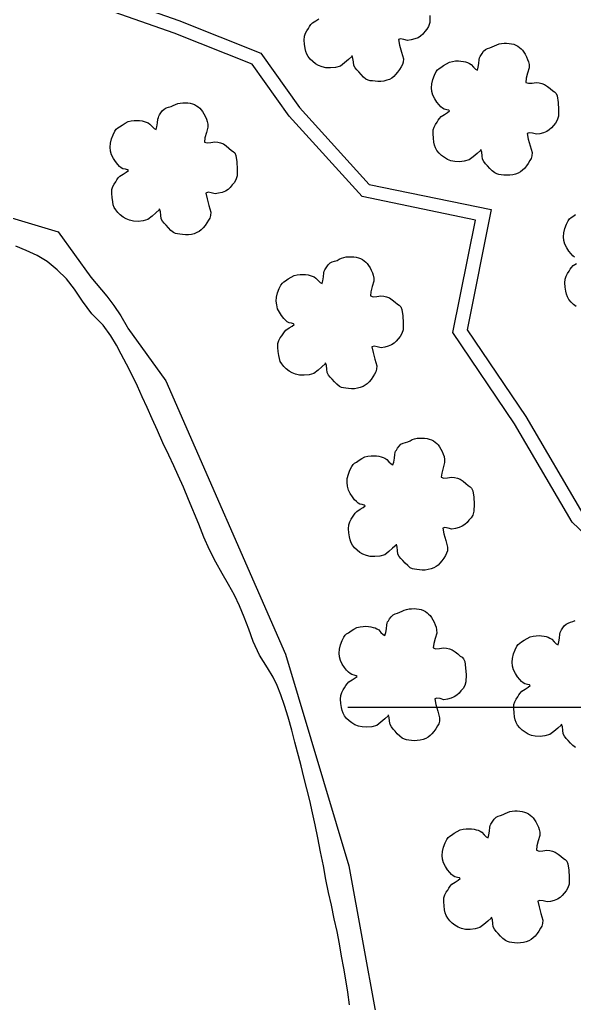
# Model space of a CAD drawing. Header units: millimetres. Extents: x 733975 to 738430, y 7821792 to 7824942.
# Drawn here: x 737269.8 to 737394.2, y 7823233.5 to 7823454.3 of the extents above; entities that cross this region are included whole.
import ezdxf

# ---------------------------------------------------------------- set-up
doc = ezdxf.new("R2010")
doc.units = ezdxf.units.MM
doc.linetypes.add('CONTINUO', pattern=[0])
for name, color, linetype in [('0114001021', 1, 'Continuous'), ('0114001021038', 5, 'Continuous'), ("CURSOS_D'AGUA", 174, 'Continuous'), ('MALHA', 8, 'Continuous'), ('MATO', 3, 'Continuous')]:
    doc.layers.add(name, color=color, linetype=linetype)

msp = doc.modelspace()

# ---------------------------------------------------------------- linework, layer by layer
at = {"layer": '0114001021', "ltscale": 80}
msp.add_lwpolyline([(736802.96, 7823592.25), (736846.1, 7823574.75), (736948.61, 7823490.27), (737105.1, 7823458.76), (737278.42, 7823406.66), (737285.74, 7823396.52), (737289.27, 7823392.26), (737290.88, 7823390.11), (737292.46, 7823387.84), (737293.88, 7823385.34), (737294.02, 7823385.05), (737302.56, 7823373.21), (737329.42, 7823311.86), (737343.58, 7823264.31), (737352.68, 7823214.62)], dxfattribs=at)
at = {"layer": '0114001021038'}
msp.add_lwpolyline([(737343.75, 7823233.13), (737343.38, 7823235.96), (737342.91, 7823238.72), (737342.45, 7823241.36), (737341.98, 7823244.07), (737341.51, 7823246.87), (737340.95, 7823249.64), (737340.34, 7823252.48), (737339.71, 7823255.5), (737339.07, 7823258.34), (737338.46, 7823261.29), (737337.9, 7823264.33), (737337.28, 7823267.46), (737336.68, 7823270.65), (737336.06, 7823273.52), (737335.44, 7823276.27), (737334.83, 7823278.98), (737334.18, 7823281.63), (737333.5, 7823284.24), (737332.88, 7823286.8), (737331.46, 7823292.08), (737330.78, 7823294.83), (737329.98, 7823297.69), (737329.14, 7823300.36), (737328.35, 7823302.75), (737327.54, 7823304.8), (737326.61, 7823306.7), (737325.32, 7823308.83), (737323.55, 7823311.65), (737322.17, 7823314.73), (737321.2, 7823317.47), (737320.14, 7823320.14), (737319.08, 7823322.74), (737317.94, 7823325.11), (737316.62, 7823327.53), (737315.2, 7823329.96), (737313.78, 7823332.52), (737312.33, 7823335.31), (737311.06, 7823338.15), (737309.93, 7823341.03), (737307.63, 7823346.59), (737306.47, 7823349.38), (737305.34, 7823351.98), (737304.37, 7823354.14), (737303.23, 7823356.52), (737301.89, 7823359.33), (737300.65, 7823362.07), (737299.45, 7823364.69), (737298.32, 7823367.22), (737297.22, 7823369.67), (737296.15, 7823372.01), (737295.03, 7823374.39), (737293.74, 7823376.97), (737292.5, 7823379.25), (737291.46, 7823381.26), (737290.21, 7823383.33), (737288.46, 7823385.7), (737285.92, 7823388.24), (737283.87, 7823391.1), (737282.04, 7823393.83), (737280.26, 7823396.12), (737278.16, 7823398.18), (737275.93, 7823400.02), (737273.68, 7823401.4), (737271.24, 7823402.52), (737268.92, 7823403.44)], dxfattribs=at)
at = {"layer": "CURSOS_D'AGUA", "color": 174, "linetype": 'Continuous'}
for points in [[(737264.39, 7823490.43), (737278.3, 7823463.71), (737305.47, 7823454.12), (737323.82, 7823446.78), (737332.53, 7823434.58), (737348.14, 7823417.33), (737375.54, 7823411.67), (737370.12, 7823384.72), (737383.31, 7823365.21), (737396.11, 7823343.35), (737420.84, 7823319.75), (737423.95, 7823340.59), (737431.12, 7823377.63), (737447.87, 7823438.67), (737467.3, 7823460.42), (737470.43, 7823473.18), (737472.98, 7823491.19), (737460.06, 7823506.55), (737425.1, 7823527.73), (737417.01, 7823545.63), (737413.37, 7823562.82), (737421.01, 7823588.99), (737416.99, 7823605.65)], [(737471.01, 7823227.31), (737478.6, 7823239.1), (737476.86, 7823251.31), (737420.2, 7823310.61), (737420.3, 7823316.12), (737393.73, 7823341.47), (737380.77, 7823363.61), (737366.93, 7823384.08), (737372.01, 7823409.33), (737346.57, 7823414.59), (737330.19, 7823432.69), (737321.89, 7823444.32), (737304.41, 7823451.31), (737276.18, 7823461.27), (737262.32, 7823487.89)]]:
    msp.add_lwpolyline(points, dxfattribs=at)
at = {"layer": 'MALHA', "color": 8}
msp.add_lwpolyline([(737343.39, 7823300), (737572.63, 7823300)], dxfattribs=at)
at = {"layer": 'MATO', "color": 94, "linetype": 'CONTINUO'}
for points in [[(737344.27, 7823446.03, 0), (737343.49, 7823445.36, 0), (737342.64, 7823444.6, 0), (737341.71, 7823443.89, 0), (737340.62, 7823443.59, 0), (737339.52, 7823443.47, 0), (737338.46, 7823443.51, 0), (737337.59, 7823443.7, 0), (737336.82, 7823444, 0), (737336.14, 7823444.41, 0), (737335.5, 7823444.89, 0), (737334.95, 7823445.44, 0), (737334.49, 7823446.03, 0), (737334.18, 7823446.59, 0), (737333.96, 7823447.2, 0), (737333.81, 7823447.88, 0), (737333.67, 7823448.79, 0), (737333.6, 7823449.72, 0), (737333.63, 7823450.61, 0), (737333.86, 7823451.27, 0), (737334.17, 7823451.84, 0), (737334.52, 7823452.34, 0), (737334.78, 7823452.79, 0), (737335.08, 7823453.21, 0), (737335.45, 7823453.62, 0), (737336.17, 7823454.08, 0), (737336.84, 7823454.52, 0)], [(737361.77, 7823455.22, 0), (737361.74, 7823453.68, 0), (737361.47, 7823452.81, 0), (737361.08, 7823452.15, 0), (737360.62, 7823451.64, 0), (737360.18, 7823451.1, 0), (737359.69, 7823450.65, 0), (737359.13, 7823450.27, 0), (737358.38, 7823449.98, 0), (737357.59, 7823449.77, 0), (737356.78, 7823449.65, 0), (737355.93, 7823449.88, 0), (737355.21, 7823450, 0), (737354.73, 7823449.83, 0), (737354.98, 7823448.56, 0), (737355.4, 7823447.05, 0), (737355.83, 7823445.56, 0), (737355.79, 7823444.8, 0), (737355.62, 7823444.22, 0), (737355.33, 7823443.74, 0), (737354.96, 7823443.13, 0), (737354.55, 7823442.54, 0), (737354.09, 7823442.01, 0), (737353.67, 7823441.57, 0), (737353.23, 7823441.21, 0), (737352.73, 7823440.92, 0), (737352.12, 7823440.7, 0), (737351.47, 7823440.54, 0), (737350.8, 7823440.45, 0), (737350.14, 7823440.44, 0), (737349.5, 7823440.48, 0), (737348.89, 7823440.57, 0), (737348.39, 7823440.62, 0), (737347.92, 7823440.75, 0), (737347.45, 7823440.97, 0), (737346.89, 7823441.44, 0), (737346.34, 7823442, 0), (737345.81, 7823442.59, 0), (737345.37, 7823443.05, 0), (737344.99, 7823443.52, 0), (737344.69, 7823444.05, 0), (737344.61, 7823444.84, 0), (737344.52, 7823445.62, 0), (737344.35, 7823446.25, 0)], [(737373.16, 7823424.97, 0), (737372.38, 7823424.3, 0), (737371.53, 7823423.54, 0), (737370.6, 7823422.82, 0), (737369.51, 7823422.53, 0), (737368.41, 7823422.41, 0), (737367.35, 7823422.45, 0), (737366.48, 7823422.63, 0), (737365.71, 7823422.94, 0), (737365.03, 7823423.35, 0), (737364.39, 7823423.83, 0), (737363.84, 7823424.38, 0), (737363.38, 7823424.96, 0), (737363.07, 7823425.52, 0), (737362.85, 7823426.13, 0), (737362.7, 7823426.82, 0), (737362.56, 7823427.72, 0), (737362.49, 7823428.66, 0), (737362.52, 7823429.55, 0), (737362.75, 7823430.21, 0), (737363.06, 7823430.78, 0), (737363.41, 7823431.28, 0), (737363.67, 7823431.73, 0), (737363.97, 7823432.15, 0), (737364.34, 7823432.55, 0), (737365.06, 7823433.02, 0), (737365.73, 7823433.46, 0), (737366.21, 7823433.82, 0), (737366.01, 7823433.98, 0), (737365.57, 7823434.08, 0), (737365.02, 7823434.2, 0), (737364.64, 7823434.43, 0), (737364.25, 7823434.75, 0), (737363.85, 7823435.17, 0), (737363.34, 7823435.81, 0), (737362.87, 7823436.54, 0), (737362.47, 7823437.35, 0), (737362.25, 7823438.19, 0), (737362.17, 7823439.05, 0), (737362.22, 7823439.95, 0), (737362.47, 7823440.92, 0), (737362.82, 7823441.85, 0), (737363.21, 7823442.65, 0), (737363.52, 7823443.07, 0), (737363.86, 7823443.36, 0), (737364.26, 7823443.61, 0), (737364.84, 7823444.04, 0), (737365.49, 7823444.44, 0), (737366.17, 7823444.78, 0), (737366.85, 7823444.95, 0), (737367.53, 7823445.04, 0), (737368.18, 7823445.05, 0), (737368.75, 7823445.02, 0), (737369.29, 7823444.94, 0), (737369.78, 7823444.82, 0), (737370.22, 7823444.68, 0), (737370.64, 7823444.49, 0), (737371.05, 7823444.23, 0), (737371.55, 7823443.68, 0), (737372.03, 7823443.22, 0), (737372.44, 7823442.99, 0), (737372.64, 7823443.63, 0), (737372.77, 7823444.48, 0), (737372.86, 7823445.36, 0), (737372.94, 7823445.75, 0), (737373.05, 7823446.04, 0), (737373.21, 7823446.31, 0), (737373.49, 7823446.76, 0), (737373.84, 7823447.22, 0), (737374.25, 7823447.63, 0), (737374.73, 7823447.86, 0), (737375.26, 7823448.03, 0), (737375.79, 7823448.19, 0), (737376.29, 7823448.44, 0), (737376.79, 7823448.67, 0), (737377.3, 7823448.86, 0), (737377.86, 7823448.97, 0), (737378.43, 7823449.02, 0), (737379, 7823449.02, 0), (737379.55, 7823448.99, 0), (737380.09, 7823448.91, 0), (737380.6, 7823448.79, 0), (737381.07, 7823448.61, 0), (737381.51, 7823448.37, 0), (737381.91, 7823448.1, 0), (737382.26, 7823447.8, 0), (737382.58, 7823447.46, 0), (737382.88, 7823447.05, 0), (737383.19, 7823446.54, 0), (737383.48, 7823445.98, 0), (737383.72, 7823445.38, 0), (737383.92, 7823444.84, 0), (737384.04, 7823444.24, 0), (737384.06, 7823443.52, 0), (737383.71, 7823442.34, 0), (737383.41, 7823441.17, 0), (737383.29, 7823440.2, 0), (737383.89, 7823440.03, 0), (737384.71, 7823440.09, 0), (737385.61, 7823440.24, 0), (737386.28, 7823440.16, 0), (737386.92, 7823440.01, 0), (737387.53, 7823439.77, 0), (737388.18, 7823439.34, 0), (737388.8, 7823438.85, 0), (737389.35, 7823438.34, 0), (737389.77, 7823438.1, 0), (737390.1, 7823437.77, 0), (737390.35, 7823437.19, 0), (737390.56, 7823435.75, 0), (737390.66, 7823434.15, 0), (737390.62, 7823432.62, 0), (737390.36, 7823431.75, 0), (737389.97, 7823431.09, 0), (737389.5, 7823430.57, 0), (737389.07, 7823430.04, 0), (737388.58, 7823429.59, 0), (737388.02, 7823429.21, 0), (737387.27, 7823428.92, 0), (737386.48, 7823428.71, 0), (737385.67, 7823428.58, 0), (737384.81, 7823428.81, 0), (737384.09, 7823428.94, 0), (737383.62, 7823428.77, 0), (737383.87, 7823427.5, 0), (737384.29, 7823425.99, 0), (737384.72, 7823424.5, 0), (737384.68, 7823423.74, 0), (737384.51, 7823423.16, 0), (737384.21, 7823422.68, 0), (737383.85, 7823422.06, 0), (737383.43, 7823421.48, 0), (737382.98, 7823420.94, 0), (737382.56, 7823420.51, 0), (737382.12, 7823420.15, 0), (737381.62, 7823419.86, 0), (737381.01, 7823419.64, 0), (737380.36, 7823419.48, 0), (737379.69, 7823419.39, 0), (737379.03, 7823419.38, 0), (737378.39, 7823419.42, 0), (737377.78, 7823419.5, 0), (737377.28, 7823419.56, 0), (737376.81, 7823419.69, 0), (737376.34, 7823419.91, 0), (737375.78, 7823420.38, 0), (737375.22, 7823420.94, 0), (737374.7, 7823421.53, 0), (737374.26, 7823421.98, 0), (737373.88, 7823422.46, 0), (737373.58, 7823422.98, 0), (737373.49, 7823423.78, 0), (737373.41, 7823424.56, 0), (737373.24, 7823425.19, 0)], [(737301.07, 7823411.61, 0), (737300.29, 7823410.94, 0), (737299.44, 7823410.17, 0), (737298.51, 7823409.46, 0), (737297.42, 7823409.16, 0), (737296.32, 7823409.04, 0), (737295.26, 7823409.08, 0), (737294.39, 7823409.27, 0), (737293.62, 7823409.58, 0), (737292.94, 7823409.98, 0), (737292.3, 7823410.47, 0), (737291.75, 7823411.01, 0), (737291.29, 7823411.6, 0), (737290.98, 7823412.16, 0), (737290.76, 7823412.77, 0), (737290.62, 7823413.45, 0), (737290.47, 7823414.36, 0), (737290.4, 7823415.29, 0), (737290.43, 7823416.19, 0), (737290.66, 7823416.84, 0), (737290.97, 7823417.41, 0), (737291.32, 7823417.91, 0), (737291.58, 7823418.36, 0), (737291.88, 7823418.78, 0), (737292.25, 7823419.19, 0), (737292.97, 7823419.66, 0), (737293.64, 7823420.09, 0), (737294.13, 7823420.46, 0), (737293.92, 7823420.61, 0), (737293.48, 7823420.72, 0), (737292.93, 7823420.84, 0), (737292.55, 7823421.07, 0), (737292.16, 7823421.38, 0), (737291.76, 7823421.81, 0), (737291.26, 7823422.44, 0), (737290.78, 7823423.18, 0), (737290.38, 7823423.99, 0), (737290.16, 7823424.82, 0), (737290.08, 7823425.69, 0), (737290.13, 7823426.58, 0), (737290.38, 7823427.56, 0), (737290.73, 7823428.48, 0), (737291.12, 7823429.28, 0), (737291.43, 7823429.7, 0), (737291.77, 7823430, 0), (737292.17, 7823430.25, 0), (737292.75, 7823430.67, 0), (737293.4, 7823431.07, 0), (737294.08, 7823431.42, 0), (737294.77, 7823431.59, 0), (737295.44, 7823431.67, 0), (737296.09, 7823431.68, 0), (737296.67, 7823431.66, 0), (737297.2, 7823431.58, 0), (737297.69, 7823431.46, 0), (737298.13, 7823431.31, 0), (737298.55, 7823431.12, 0), (737298.96, 7823430.87, 0), (737299.46, 7823430.32, 0), (737299.94, 7823429.85, 0), (737300.35, 7823429.63, 0), (737300.55, 7823430.27, 0), (737300.68, 7823431.12, 0), (737300.77, 7823432, 0), (737300.86, 7823432.38, 0), (737300.96, 7823432.68, 0), (737301.12, 7823432.95, 0), (737301.4, 7823433.4, 0), (737301.75, 7823433.85, 0), (737302.16, 7823434.26, 0), (737302.65, 7823434.49, 0), (737303.17, 7823434.67, 0), (737303.71, 7823434.83, 0), (737304.2, 7823435.07, 0), (737304.7, 7823435.3, 0), (737305.21, 7823435.5, 0), (737305.77, 7823435.6, 0), (737306.34, 7823435.65, 0), (737306.91, 7823435.65, 0), (737307.47, 7823435.62, 0), (737308, 7823435.55, 0), (737308.51, 7823435.42, 0), (737308.98, 7823435.24, 0), (737309.42, 7823435.01, 0), (737309.82, 7823434.73, 0), (737310.17, 7823434.44, 0), (737310.49, 7823434.09, 0), (737310.79, 7823433.69, 0), (737311.1, 7823433.18, 0), (737311.39, 7823432.62, 0), (737311.64, 7823432.01, 0), (737311.83, 7823431.48, 0), (737311.95, 7823430.87, 0), (737311.97, 7823430.15, 0), (737311.63, 7823428.97, 0), (737311.32, 7823427.81, 0), (737311.2, 7823426.83, 0), (737311.8, 7823426.66, 0), (737312.62, 7823426.72, 0), (737313.52, 7823426.87, 0), (737314.19, 7823426.79, 0), (737314.83, 7823426.65, 0), (737315.45, 7823426.41, 0), (737316.1, 7823425.97, 0), (737316.71, 7823425.48, 0), (737317.26, 7823424.97, 0), (737317.68, 7823424.74, 0), (737318.01, 7823424.4, 0), (737318.26, 7823423.82, 0), (737318.47, 7823422.39, 0), (737318.57, 7823420.79, 0), (737318.54, 7823419.25, 0), (737318.27, 7823418.38, 0), (737317.88, 7823417.72, 0), (737317.42, 7823417.21, 0), (737316.98, 7823416.67, 0), (737316.49, 7823416.22, 0), (737315.93, 7823415.84, 0), (737315.18, 7823415.55, 0), (737314.39, 7823415.34, 0), (737313.58, 7823415.22, 0), (737312.73, 7823415.45, 0), (737312.01, 7823415.57, 0), (737311.53, 7823415.4, 0), (737311.78, 7823414.13, 0), (737312.21, 7823412.62, 0), (737312.63, 7823411.13, 0), (737312.59, 7823410.37, 0), (737312.42, 7823409.79, 0), (737312.13, 7823409.31, 0), (737311.77, 7823408.7, 0), (737311.35, 7823408.11, 0), (737310.89, 7823407.58, 0), (737310.47, 7823407.15, 0), (737310.03, 7823406.79, 0), (737309.53, 7823406.5, 0), (737308.92, 7823406.27, 0), (737308.27, 7823406.11, 0), (737307.6, 7823406.02, 0), (737306.94, 7823406.01, 0), (737306.3, 7823406.05, 0), (737305.69, 7823406.14, 0), (737305.19, 7823406.2, 0), (737304.72, 7823406.32, 0), (737304.25, 7823406.54, 0), (737303.69, 7823407.02, 0), (737303.14, 7823407.57, 0), (737302.61, 7823408.16, 0), (737302.17, 7823408.62, 0), (737301.79, 7823409.09, 0), (737301.49, 7823409.62, 0), (737301.41, 7823410.42, 0), (737301.32, 7823411.19, 0), (737301.15, 7823411.83, 0)], [(737394.25, 7823400.97, 0), (737393.86, 7823401.29, 0), (737393.46, 7823401.71, 0), (737392.95, 7823402.34, 0), (737392.48, 7823403.08, 0), (737392.07, 7823403.89, 0), (737391.86, 7823404.72, 0), (737391.78, 7823405.59, 0), (737391.82, 7823406.48, 0), (737392.08, 7823407.46, 0), (737392.43, 7823408.39, 0), (737392.82, 7823409.18, 0), (737393.13, 7823409.6, 0), (737393.47, 7823409.9, 0), (737393.87, 7823410.15, 0), (737394.45, 7823410.57, 0)], [(737338.32, 7823377.06, 0), (737337.54, 7823376.38, 0), (737336.69, 7823375.62, 0), (737335.76, 7823374.91, 0), (737334.67, 7823374.61, 0), (737333.56, 7823374.49, 0), (737332.5, 7823374.53, 0), (737331.64, 7823374.72, 0), (737330.87, 7823375.02, 0), (737330.19, 7823375.43, 0), (737329.55, 7823375.91, 0), (737329, 7823376.46, 0), (737328.54, 7823377.05, 0), (737328.23, 7823377.61, 0), (737328.01, 7823378.22, 0), (737327.86, 7823378.9, 0), (737327.72, 7823379.81, 0), (737327.65, 7823380.74, 0), (737327.68, 7823381.63, 0), (737327.91, 7823382.29, 0), (737328.21, 7823382.86, 0), (737328.57, 7823383.36, 0), (737328.83, 7823383.81, 0), (737329.13, 7823384.23, 0), (737329.5, 7823384.64, 0), (737330.22, 7823385.1, 0), (737330.89, 7823385.54, 0), (737331.37, 7823385.91, 0), (737331.16, 7823386.06, 0), (737330.73, 7823386.17, 0), (737330.18, 7823386.29, 0), (737329.8, 7823386.51, 0), (737329.41, 7823386.83, 0), (737329.01, 7823387.26, 0), (737328.5, 7823387.89, 0), (737328.03, 7823388.62, 0), (737327.62, 7823389.43, 0), (737327.41, 7823390.27, 0), (737327.32, 7823391.14, 0), (737327.37, 7823392.03, 0), (737327.63, 7823393.01, 0), (737327.97, 7823393.93, 0), (737328.37, 7823394.73, 0), (737328.68, 7823395.15, 0), (737329.02, 7823395.45, 0), (737329.42, 7823395.7, 0), (737330, 7823396.12, 0), (737330.65, 7823396.52, 0), (737331.33, 7823396.86, 0), (737332.01, 7823397.03, 0), (737332.69, 7823397.12, 0), (737333.34, 7823397.13, 0), (737333.91, 7823397.1, 0), (737334.45, 7823397.03, 0), (737334.94, 7823396.9, 0), (737335.38, 7823396.76, 0), (737335.79, 7823396.57, 0), (737336.21, 7823396.32, 0), (737336.71, 7823395.77, 0), (737337.19, 7823395.3, 0), (737337.6, 7823395.08, 0), (737337.8, 7823395.71, 0), (737337.93, 7823396.57, 0), (737338.01, 7823397.45, 0), (737338.1, 7823397.83, 0), (737338.21, 7823398.13, 0), (737338.37, 7823398.39, 0), (737338.65, 7823398.85, 0), (737339, 7823399.3, 0), (737339.41, 7823399.71, 0), (737339.89, 7823399.94, 0), (737340.42, 7823400.12, 0), (737340.95, 7823400.28, 0), (737341.45, 7823400.52, 0), (737341.95, 7823400.75, 0), (737342.46, 7823400.95, 0), (737343.02, 7823401.05, 0), (737343.59, 7823401.1, 0), (737344.16, 7823401.1, 0), (737344.71, 7823401.07, 0), (737345.25, 7823401, 0), (737345.76, 7823400.87, 0), (737346.23, 7823400.69, 0), (737346.67, 7823400.46, 0), (737347.07, 7823400.18, 0), (737347.42, 7823399.89, 0), (737347.74, 7823399.54, 0), (737348.04, 7823399.14, 0), (737348.35, 7823398.63, 0), (737348.64, 7823398.06, 0), (737348.88, 7823397.46, 0), (737349.08, 7823396.93, 0), (737349.2, 7823396.32, 0), (737349.21, 7823395.6, 0), (737348.87, 7823394.42, 0), (737348.56, 7823393.25, 0), (737348.44, 7823392.28, 0), (737349.05, 7823392.11, 0), (737349.87, 7823392.17, 0), (737350.77, 7823392.32, 0), (737351.44, 7823392.24, 0), (737352.08, 7823392.09, 0), (737352.69, 7823391.86, 0), (737353.34, 7823391.42, 0), (737353.96, 7823390.93, 0), (737354.51, 7823390.42, 0), (737354.93, 7823390.19, 0), (737355.26, 7823389.85, 0), (737355.51, 7823389.27, 0), (737355.72, 7823387.83, 0), (737355.81, 7823386.24, 0), (737355.78, 7823384.7, 0), (737355.51, 7823383.83, 0), (737355.13, 7823383.17, 0), (737354.66, 7823382.66, 0), (737354.23, 7823382.12, 0), (737353.74, 7823381.67, 0), (737353.17, 7823381.29, 0), (737352.43, 7823381, 0), (737351.64, 7823380.79, 0), (737350.83, 7823380.67, 0), (737349.97, 7823380.9, 0), (737349.25, 7823381.02, 0), (737348.78, 7823380.85, 0), (737349.03, 7823379.58, 0), (737349.45, 7823378.07, 0), (737349.87, 7823376.58, 0), (737349.84, 7823375.82, 0), (737349.66, 7823375.24, 0), (737349.37, 7823374.76, 0), (737349.01, 7823374.15, 0), (737348.59, 7823373.56, 0), (737348.14, 7823373.03, 0), (737347.72, 7823372.59, 0), (737347.27, 7823372.24, 0), (737346.78, 7823371.94, 0), (737346.17, 7823371.72, 0), (737345.52, 7823371.56, 0), (737344.85, 7823371.47, 0), (737344.19, 7823371.46, 0), (737343.54, 7823371.5, 0), (737342.94, 7823371.59, 0), (737342.44, 7823371.64, 0), (737341.97, 7823371.77, 0), (737341.5, 7823371.99, 0), (737340.94, 7823372.46, 0), (737340.38, 7823373.02, 0), (737339.86, 7823373.61, 0), (737339.41, 7823374.07, 0), (737339.04, 7823374.54, 0), (737338.74, 7823375.07, 0), (737338.65, 7823375.86, 0), (737338.57, 7823376.64, 0), (737338.4, 7823377.28, 0)], [(737394.64, 7823389.89, 0), (737394, 7823390.37, 0), (737393.45, 7823390.92, 0), (737392.99, 7823391.5, 0), (737392.68, 7823392.06, 0), (737392.46, 7823392.67, 0), (737392.31, 7823393.36, 0), (737392.17, 7823394.26, 0), (737392.1, 7823395.2, 0), (737392.13, 7823396.09, 0), (737392.36, 7823396.75, 0), (737392.66, 7823397.32, 0), (737393.02, 7823397.82, 0), (737393.28, 7823398.27, 0), (737393.58, 7823398.69, 0), (737393.95, 7823399.09, 0), (737394.67, 7823399.56, 0)], [(737354.21, 7823336.34, 0), (737353.43, 7823335.67, 0), (737352.57, 7823334.9, 0), (737351.65, 7823334.19, 0), (737350.56, 7823333.89, 0), (737349.45, 7823333.77, 0), (737348.39, 7823333.81, 0), (737347.53, 7823334, 0), (737346.76, 7823334.31, 0), (737346.08, 7823334.72, 0), (737345.44, 7823335.2, 0), (737344.89, 7823335.74, 0), (737344.43, 7823336.33, 0), (737344.12, 7823336.89, 0), (737343.9, 7823337.5, 0), (737343.75, 7823338.18, 0), (737343.61, 7823339.09, 0), (737343.54, 7823340.02, 0), (737343.57, 7823340.92, 0), (737343.79, 7823341.58, 0), (737344.1, 7823342.15, 0), (737344.45, 7823342.64, 0), (737344.72, 7823343.1, 0), (737345.02, 7823343.52, 0), (737345.39, 7823343.92, 0), (737346.11, 7823344.39, 0), (737346.78, 7823344.82, 0), (737347.26, 7823345.19, 0), (737347.05, 7823345.34, 0), (737346.62, 7823345.45, 0), (737346.07, 7823345.57, 0), (737345.69, 7823345.8, 0), (737345.3, 7823346.11, 0), (737344.9, 7823346.54, 0), (737344.39, 7823347.17, 0), (737343.91, 7823347.91, 0), (737343.51, 7823348.72, 0), (737343.3, 7823349.55, 0), (737343.21, 7823350.42, 0), (737343.26, 7823351.31, 0), (737343.52, 7823352.29, 0), (737343.86, 7823353.21, 0), (737344.26, 7823354.01, 0), (737344.56, 7823354.43, 0), (737344.9, 7823354.73, 0), (737345.31, 7823354.98, 0), (737345.89, 7823355.4, 0), (737346.53, 7823355.8, 0), (737347.22, 7823356.15, 0), (737347.9, 7823356.32, 0), (737348.58, 7823356.4, 0), (737349.23, 7823356.42, 0), (737349.8, 7823356.39, 0), (737350.34, 7823356.31, 0), (737350.83, 7823356.19, 0), (737351.27, 7823356.05, 0), (737351.68, 7823355.85, 0), (737352.1, 7823355.6, 0), (737352.6, 7823355.05, 0), (737353.08, 7823354.58, 0), (737353.49, 7823354.36, 0), (737353.69, 7823355, 0), (737353.82, 7823355.85, 0), (737353.9, 7823356.73, 0), (737353.99, 7823357.12, 0), (737354.1, 7823357.41, 0), (737354.26, 7823357.68, 0), (737354.54, 7823358.13, 0), (737354.89, 7823358.58, 0), (737355.3, 7823358.99, 0), (737355.78, 7823359.22, 0), (737356.3, 7823359.4, 0), (737356.84, 7823359.56, 0), (737357.34, 7823359.8, 0), (737357.84, 7823360.03, 0), (737358.35, 7823360.23, 0), (737358.91, 7823360.33, 0), (737359.48, 7823360.38, 0), (737360.05, 7823360.38, 0), (737360.6, 7823360.35, 0), (737361.14, 7823360.28, 0), (737361.65, 7823360.16, 0), (737362.12, 7823359.97, 0), (737362.56, 7823359.74, 0), (737362.96, 7823359.47, 0), (737363.31, 7823359.17, 0), (737363.63, 7823358.83, 0), (737363.92, 7823358.42, 0), (737364.24, 7823357.91, 0), (737364.53, 7823357.35, 0), (737364.77, 7823356.75, 0), (737364.97, 7823356.21, 0), (737365.09, 7823355.6, 0), (737365.1, 7823354.88, 0), (737364.76, 7823353.7, 0), (737364.45, 7823352.54, 0), (737364.33, 7823351.57, 0), (737364.94, 7823351.4, 0), (737365.76, 7823351.46, 0), (737366.66, 7823351.6, 0), (737367.33, 7823351.53, 0), (737367.97, 7823351.38, 0), (737368.58, 7823351.14, 0), (737369.23, 7823350.71, 0), (737369.85, 7823350.21, 0), (737370.39, 7823349.7, 0), (737370.82, 7823349.47, 0), (737371.15, 7823349.13, 0), (737371.4, 7823348.55, 0), (737371.61, 7823347.12, 0), (737371.7, 7823345.52, 0), (737371.67, 7823343.98, 0), (737371.4, 7823343.11, 0), (737371.02, 7823342.45, 0), (737370.55, 7823341.94, 0), (737370.12, 7823341.41, 0), (737369.63, 7823340.95, 0), (737369.06, 7823340.58, 0), (737368.32, 7823340.28, 0), (737367.53, 7823340.07, 0), (737366.72, 7823339.95, 0), (737365.86, 7823340.18, 0), (737365.14, 7823340.31, 0), (737364.67, 7823340.13, 0), (737364.92, 7823338.86, 0), (737365.34, 7823337.36, 0), (737365.76, 7823335.86, 0), (737365.73, 7823335.1, 0), (737365.55, 7823334.53, 0), (737365.26, 7823334.05, 0), (737364.9, 7823333.43, 0), (737364.48, 7823332.84, 0), (737364.03, 7823332.31, 0), (737363.61, 7823331.88, 0), (737363.16, 7823331.52, 0), (737362.67, 7823331.23, 0), (737362.06, 7823331, 0), (737361.41, 7823330.85, 0), (737360.74, 7823330.75, 0), (737360.08, 7823330.74, 0), (737359.43, 7823330.78, 0), (737358.83, 7823330.87, 0), (737358.33, 7823330.93, 0), (737357.86, 7823331.05, 0), (737357.39, 7823331.28, 0), (737356.83, 7823331.75, 0), (737356.27, 7823332.3, 0), (737355.75, 7823332.89, 0), (737355.3, 7823333.35, 0), (737354.93, 7823333.83, 0), (737354.63, 7823334.35, 0), (737354.54, 7823335.15, 0), (737354.46, 7823335.92, 0), (737354.29, 7823336.56, 0)], [(737352.41, 7823298.04, 0), (737351.64, 7823297.37, 0), (737350.78, 7823296.6, 0), (737349.86, 7823295.89, 0), (737348.77, 7823295.59, 0), (737347.66, 7823295.47, 0), (737346.6, 7823295.52, 0), (737345.74, 7823295.7, 0), (737344.97, 7823296.01, 0), (737344.28, 7823296.42, 0), (737343.65, 7823296.9, 0), (737343.1, 7823297.44, 0), (737342.64, 7823298.03, 0), (737342.33, 7823298.59, 0), (737342.11, 7823299.2, 0), (737341.96, 7823299.88, 0), (737341.82, 7823300.79, 0), (737341.75, 7823301.73, 0), (737341.78, 7823302.62, 0), (737342, 7823303.28, 0), (737342.31, 7823303.85, 0), (737342.66, 7823304.34, 0), (737342.93, 7823304.8, 0), (737343.23, 7823305.22, 0), (737343.6, 7823305.62, 0), (737344.32, 7823306.09, 0), (737344.99, 7823306.52, 0), (737345.47, 7823306.89, 0), (737345.26, 7823307.04, 0), (737344.83, 7823307.15, 0), (737344.28, 7823307.27, 0), (737343.9, 7823307.5, 0), (737343.51, 7823307.81, 0), (737343.11, 7823308.24, 0), (737342.6, 7823308.87, 0), (737342.12, 7823309.61, 0), (737341.72, 7823310.42, 0), (737341.51, 7823311.25, 0), (737341.42, 7823312.12, 0), (737341.47, 7823313.01, 0), (737341.73, 7823313.99, 0), (737342.07, 7823314.91, 0), (737342.47, 7823315.71, 0), (737342.77, 7823316.13, 0), (737343.11, 7823316.43, 0), (737343.52, 7823316.68, 0), (737344.1, 7823317.1, 0), (737344.74, 7823317.51, 0), (737345.43, 7823317.85, 0), (737346.11, 7823318.02, 0), (737346.79, 7823318.1, 0), (737347.43, 7823318.12, 0), (737348.01, 7823318.09, 0), (737348.54, 7823318.01, 0), (737349.04, 7823317.89, 0), (737349.48, 7823317.75, 0), (737349.89, 7823317.56, 0), (737350.31, 7823317.3, 0), (737350.81, 7823316.75, 0), (737351.29, 7823316.28, 0), (737351.7, 7823316.06, 0), (737351.9, 7823316.7, 0), (737352.03, 7823317.55, 0), (737352.11, 7823318.43, 0), (737352.2, 7823318.82, 0), (737352.31, 7823319.11, 0), (737352.47, 7823319.38, 0), (737352.75, 7823319.83, 0), (737353.09, 7823320.28, 0), (737353.51, 7823320.69, 0), (737353.99, 7823320.92, 0), (737354.51, 7823321.1, 0), (737355.05, 7823321.26, 0), (737355.55, 7823321.5, 0), (737356.05, 7823321.73, 0), (737356.56, 7823321.93, 0), (737357.12, 7823322.03, 0), (737357.69, 7823322.08, 0), (737358.26, 7823322.09, 0), (737358.81, 7823322.06, 0), (737359.35, 7823321.98, 0), (737359.86, 7823321.86, 0), (737360.33, 7823321.67, 0), (737360.77, 7823321.44, 0), (737361.17, 7823321.17, 0), (737361.51, 7823320.87, 0), (737361.83, 7823320.53, 0), (737362.13, 7823320.12, 0), (737362.45, 7823319.61, 0), (737362.74, 7823319.05, 0), (737362.98, 7823318.45, 0), (737363.18, 7823317.91, 0), (737363.3, 7823317.31, 0), (737363.31, 7823316.59, 0), (737362.97, 7823315.4, 0), (737362.66, 7823314.24, 0), (737362.54, 7823313.27, 0), (737363.15, 7823313.1, 0), (737363.96, 7823313.16, 0), (737364.87, 7823313.3, 0), (737365.54, 7823313.23, 0), (737366.18, 7823313.08, 0), (737366.79, 7823312.84, 0), (737367.44, 7823312.41, 0), (737368.05, 7823311.91, 0), (737368.6, 7823311.4, 0), (737369.02, 7823311.17, 0), (737369.36, 7823310.83, 0), (737369.61, 7823310.25, 0), (737369.81, 7823308.82, 0), (737369.91, 7823307.22, 0), (737369.88, 7823305.69, 0), (737369.61, 7823304.81, 0), (737369.23, 7823304.16, 0), (737368.76, 7823303.64, 0), (737368.33, 7823303.11, 0), (737367.84, 7823302.65, 0), (737367.27, 7823302.28, 0), (737366.53, 7823301.98, 0), (737365.74, 7823301.77, 0), (737364.93, 7823301.65, 0), (737364.07, 7823301.88, 0), (737363.35, 7823302.01, 0), (737362.88, 7823301.83, 0), (737363.13, 7823300.56, 0), (737363.55, 7823299.06, 0), (737363.97, 7823297.57, 0), (737363.94, 7823296.8, 0), (737363.76, 7823296.23, 0), (737363.47, 7823295.75, 0), (737363.11, 7823295.13, 0), (737362.69, 7823294.54, 0), (737362.24, 7823294.01, 0), (737361.82, 7823293.58, 0), (737361.37, 7823293.22, 0), (737360.88, 7823292.93, 0), (737360.27, 7823292.7, 0), (737359.62, 7823292.55, 0), (737358.95, 7823292.45, 0), (737358.29, 7823292.44, 0), (737357.64, 7823292.48, 0), (737357.04, 7823292.57, 0), (737356.54, 7823292.63, 0), (737356.07, 7823292.75, 0), (737355.6, 7823292.98, 0), (737355.04, 7823293.45, 0), (737354.48, 7823294, 0), (737353.96, 7823294.59, 0), (737353.51, 7823295.05, 0), (737353.14, 7823295.53, 0), (737352.84, 7823296.05, 0), (737352.75, 7823296.85, 0), (737352.67, 7823297.62, 0), (737352.49, 7823298.26, 0)], [(737391.26, 7823295.96, 0), (737390.48, 7823295.29, 0), (737389.63, 7823294.52, 0), (737388.7, 7823293.81, 0), (737387.61, 7823293.51, 0), (737386.5, 7823293.39, 0), (737385.44, 7823293.44, 0), (737384.58, 7823293.62, 0), (737383.81, 7823293.93, 0), (737383.13, 7823294.34, 0), (737382.49, 7823294.82, 0), (737381.94, 7823295.36, 0), (737381.48, 7823295.95, 0), (737381.17, 7823296.51, 0), (737380.95, 7823297.12, 0), (737380.8, 7823297.8, 0), (737380.66, 7823298.71, 0), (737380.59, 7823299.64, 0), (737380.62, 7823300.54, 0), (737380.84, 7823301.2, 0), (737381.15, 7823301.77, 0), (737381.5, 7823302.26, 0), (737381.77, 7823302.72, 0), (737382.07, 7823303.14, 0), (737382.44, 7823303.54, 0), (737383.16, 7823304.01, 0), (737383.83, 7823304.44, 0), (737384.31, 7823304.81, 0), (737384.1, 7823304.96, 0), (737383.67, 7823305.07, 0), (737383.12, 7823305.19, 0), (737382.74, 7823305.42, 0), (737382.35, 7823305.73, 0), (737381.95, 7823306.16, 0), (737381.44, 7823306.79, 0), (737380.96, 7823307.53, 0), (737380.56, 7823308.34, 0), (737380.35, 7823309.17, 0), (737380.26, 7823310.04, 0), (737380.31, 7823310.93, 0), (737380.57, 7823311.91, 0), (737380.91, 7823312.83, 0), (737381.31, 7823313.63, 0), (737381.62, 7823314.05, 0), (737381.95, 7823314.35, 0), (737382.36, 7823314.6, 0), (737382.94, 7823315.02, 0), (737383.58, 7823315.42, 0), (737384.27, 7823315.77, 0), (737384.95, 7823315.94, 0), (737385.63, 7823316.02, 0), (737386.28, 7823316.04, 0), (737386.85, 7823316.01, 0), (737387.39, 7823315.93, 0), (737387.88, 7823315.81, 0), (737388.32, 7823315.67, 0), (737388.73, 7823315.48, 0), (737389.15, 7823315.22, 0), (737389.65, 7823314.67, 0), (737390.13, 7823314.2, 0), (737390.54, 7823313.98, 0), (737390.74, 7823314.62, 0), (737390.87, 7823315.47, 0), (737390.95, 7823316.35, 0), (737391.04, 7823316.74, 0), (737391.15, 7823317.03, 0), (737391.31, 7823317.3, 0), (737391.59, 7823317.75, 0), (737391.94, 7823318.2, 0), (737392.35, 7823318.61, 0), (737392.83, 7823318.84, 0), (737393.35, 7823319.02, 0), (737393.89, 7823319.18, 0), (737394.39, 7823319.42, 0)], [(737394.44, 7823290.9, 0), (737393.88, 7823291.37, 0), (737393.32, 7823291.92, 0), (737392.8, 7823292.51, 0), (737392.35, 7823292.97, 0), (737391.98, 7823293.45, 0), (737391.68, 7823293.97, 0), (737391.59, 7823294.77, 0), (737391.51, 7823295.54, 0), (737391.34, 7823296.18, 0)], [(737375.56, 7823252.62, 0), (737374.78, 7823251.94, 0), (737373.92, 7823251.18, 0), (737373, 7823250.47, 0), (737371.91, 7823250.17, 0), (737370.8, 7823250.05, 0), (737369.74, 7823250.09, 0), (737368.88, 7823250.28, 0), (737368.11, 7823250.59, 0), (737367.42, 7823250.99, 0), (737366.79, 7823251.48, 0), (737366.24, 7823252.02, 0), (737365.78, 7823252.61, 0), (737365.47, 7823253.17, 0), (737365.25, 7823253.78, 0), (737365.1, 7823254.46, 0), (737364.96, 7823255.37, 0), (737364.89, 7823256.3, 0), (737364.92, 7823257.19, 0), (737365.14, 7823257.85, 0), (737365.45, 7823258.42, 0), (737365.8, 7823258.92, 0), (737366.07, 7823259.37, 0), (737366.37, 7823259.79, 0), (737366.74, 7823260.2, 0), (737367.46, 7823260.66, 0), (737368.13, 7823261.1, 0), (737368.61, 7823261.47, 0), (737368.4, 7823261.62, 0), (737367.97, 7823261.73, 0), (737367.42, 7823261.85, 0), (737367.04, 7823262.07, 0), (737366.65, 7823262.39, 0), (737366.25, 7823262.82, 0), (737365.74, 7823263.45, 0), (737365.26, 7823264.18, 0), (737364.86, 7823265, 0), (737364.65, 7823265.83, 0), (737364.56, 7823266.7, 0), (737364.61, 7823267.59, 0), (737364.87, 7823268.57, 0), (737365.21, 7823269.49, 0), (737365.61, 7823270.29, 0), (737365.91, 7823270.71, 0), (737366.25, 7823271.01, 0), (737366.66, 7823271.26, 0), (737367.24, 7823271.68, 0), (737367.88, 7823272.08, 0), (737368.57, 7823272.42, 0), (737369.25, 7823272.59, 0), (737369.93, 7823272.68, 0), (737370.58, 7823272.69, 0), (737371.15, 7823272.67, 0), (737371.69, 7823272.59, 0), (737372.18, 7823272.46, 0), (737372.62, 7823272.32, 0), (737373.03, 7823272.13, 0), (737373.45, 7823271.88, 0), (737373.95, 7823271.33, 0), (737374.43, 7823270.86, 0), (737374.84, 7823270.64, 0), (737375.04, 7823271.27, 0), (737375.17, 7823272.13, 0), (737375.25, 7823273.01, 0), (737375.34, 7823273.39, 0), (737375.45, 7823273.69, 0), (737375.61, 7823273.95, 0), (737375.89, 7823274.41, 0), (737376.23, 7823274.86, 0), (737376.65, 7823275.27, 0), (737377.13, 7823275.5, 0), (737377.65, 7823275.68, 0), (737378.19, 7823275.84, 0), (737378.69, 7823276.08, 0), (737379.19, 7823276.31, 0), (737379.7, 7823276.51, 0), (737380.26, 7823276.61, 0), (737380.83, 7823276.66, 0), (737381.4, 7823276.66, 0), (737381.95, 7823276.63, 0), (737382.49, 7823276.56, 0), (737383, 7823276.43, 0), (737383.47, 7823276.25, 0), (737383.91, 7823276.02, 0), (737384.31, 7823275.74, 0), (737384.66, 7823275.45, 0), (737384.98, 7823275.1, 0), (737385.27, 7823274.7, 0), (737385.59, 7823274.19, 0), (737385.88, 7823273.62, 0), (737386.12, 7823273.02, 0), (737386.32, 7823272.49, 0), (737386.44, 7823271.88, 0), (737386.45, 7823271.16, 0), (737386.11, 7823269.98, 0), (737385.8, 7823268.81, 0), (737385.68, 7823267.84, 0), (737386.29, 7823267.67, 0), (737387.1, 7823267.73, 0), (737388.01, 7823267.88, 0), (737388.68, 7823267.8, 0), (737389.32, 7823267.66, 0), (737389.93, 7823267.42, 0), (737390.58, 7823266.98, 0), (737391.2, 7823266.49, 0), (737391.74, 7823265.98, 0), (737392.17, 7823265.75, 0), (737392.5, 7823265.41, 0), (737392.75, 7823264.83, 0), (737392.95, 7823263.39, 0), (737393.05, 7823261.8, 0), (737393.02, 7823260.26, 0), (737392.75, 7823259.39, 0), (737392.37, 7823258.73, 0), (737391.9, 7823258.22, 0), (737391.47, 7823257.68, 0), (737390.98, 7823257.23, 0), (737390.41, 7823256.85, 0), (737389.67, 7823256.56, 0), (737388.88, 7823256.35, 0), (737388.07, 7823256.23, 0), (737387.21, 7823256.46, 0), (737386.49, 7823256.58, 0), (737386.02, 7823256.41, 0), (737386.27, 7823255.14, 0), (737386.69, 7823253.63, 0), (737387.11, 7823252.14, 0), (737387.08, 7823251.38, 0), (737386.9, 7823250.8, 0), (737386.61, 7823250.32, 0), (737386.25, 7823249.71, 0), (737385.83, 7823249.12, 0), (737385.38, 7823248.59, 0), (737384.96, 7823248.16, 0), (737384.51, 7823247.8, 0), (737384.02, 7823247.51, 0), (737383.41, 7823247.28, 0), (737382.76, 7823247.12, 0), (737382.09, 7823247.03, 0), (737381.43, 7823247.02, 0), (737380.78, 7823247.06, 0), (737380.18, 7823247.15, 0), (737379.68, 7823247.2, 0), (737379.21, 7823247.33, 0), (737378.74, 7823247.55, 0), (737378.18, 7823248.03, 0), (737377.62, 7823248.58, 0), (737377.1, 7823249.17, 0), (737376.65, 7823249.63, 0), (737376.28, 7823250.1, 0), (737375.98, 7823250.63, 0), (737375.89, 7823251.43, 0), (737375.81, 7823252.2, 0), (737375.64, 7823252.84, 0)]]:
    msp.add_polyline3d(points, dxfattribs=at)

doc.saveas('drawing.dxf')
